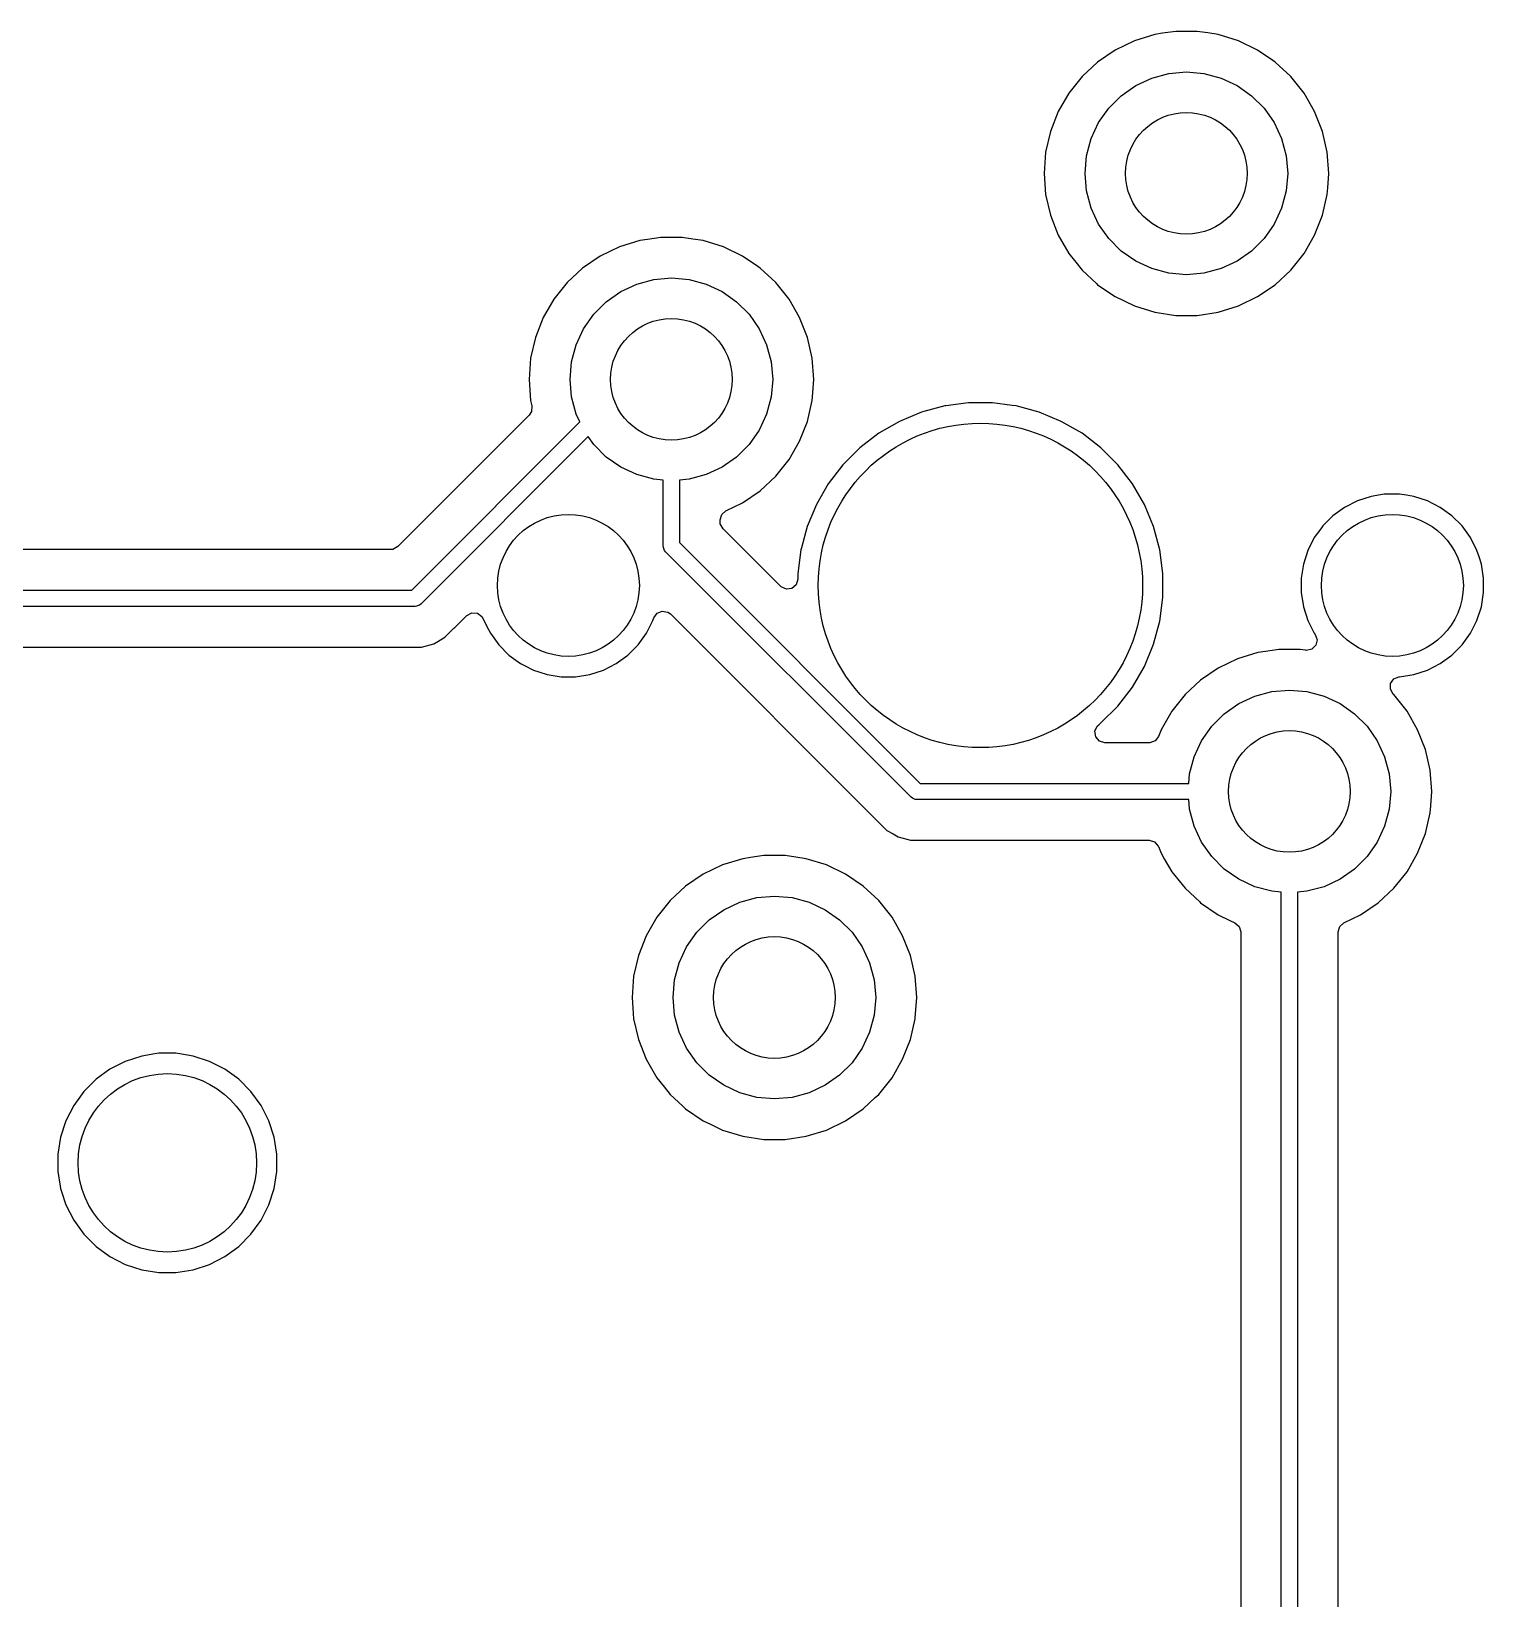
# Model space of a CAD drawing. Extents: x 98 to 223, y -135 to -41.
# Drawn here: x 171.5 to 189.4, y -108.06 to -88.74 of the extents above; entities that cross this region are included whole.
import ezdxf

# ---------------------------------------------------------------- set-up
doc = ezdxf.new("R2010")
doc.units = 0
doc.layers.add('BLACK', color=7, linetype='CONTINUOUS')

msp = doc.modelspace()

# ---------------------------------------------------------------- linework, layer by layer
at = {"layer": 'BLACK', "linetype": 'CONTINUOUS'}
for p, q in [((185.096173, -88.853438), (184.859803, -88.967267)), ((185.346876, -88.776106), (185.096173, -88.853438)), ((185.346882, -88.776105), (185.346876, -88.776106)), ((185.346885, -88.776104), (185.346882, -88.776105)), ((185.444747, -88.761353), (185.346885, -88.776104)), ((185.606312, -88.737), (185.444747, -88.761353)), ((185.606318, -88.737), (185.606312, -88.737)), ((185.868682, -88.737), (185.606318, -88.737)), ((185.868687, -88.737), (185.868682, -88.737)), ((186.003323, -88.757294), (185.868687, -88.737)), ((186.128115, -88.776104), (186.003323, -88.757294)), ((186.128119, -88.776105), (186.128115, -88.776104)), ((186.128123, -88.776106), (186.128119, -88.776105)), ((186.378827, -88.853438), (186.128123, -88.776106)), ((186.615196, -88.967267), (186.378825, -88.853438)), ((186.378825, -88.853438), (186.378827, -88.853438)), ((184.859802, -88.967268), (184.64302, -89.115067)), ((184.859803, -88.967267), (184.859802, -88.967268)), ((186.615197, -88.967268), (186.615196, -88.967267)), ((186.6152, -88.96727), (186.615197, -88.967268)), ((186.615204, -88.967272), (186.6152, -88.96727)), ((186.802703, -89.095107), (186.615204, -88.967272)), ((184.64302, -89.115067), (184.450698, -89.293514)), ((185.309975, -89.312884), (185.52044, -89.25649)), ((185.52044, -89.25649), (185.7375, -89.2375)), ((185.7375, -89.2375), (185.95456, -89.25649)), ((185.95456, -89.25649), (186.165025, -89.312884)), ((186.831979, -89.115067), (186.802703, -89.095107)), ((187.024301, -89.293514), (186.831979, -89.115067)), ((184.450698, -89.293514), (184.287114, -89.498643)), ((184.934015, -89.529944), (185.1125, -89.404968)), ((185.1125, -89.404968), (185.309975, -89.312884)), ((186.165025, -89.312884), (186.3625, -89.404968)), ((186.3625, -89.404968), (186.540985, -89.529944)), ((187.024304, -89.293518), (187.024301, -89.293514)), ((187.024305, -89.293519), (187.024304, -89.293518)), ((187.187886, -89.498643), (187.024305, -89.293519)), ((184.287114, -89.498643), (184.155932, -89.725856)), ((184.779944, -89.684015), (184.934015, -89.529944)), ((186.540985, -89.529944), (186.695056, -89.684015)), ((187.319068, -89.725857), (187.187886, -89.498643)), ((184.155932, -89.725856), (184.060082, -89.970078)), ((184.654968, -89.8625), (184.779944, -89.684015)), ((186.695056, -89.684015), (186.820032, -89.8625)), ((187.41492, -89.970084), (187.319068, -89.725857)), ((184.060076, -89.970097), (184.001697, -90.225874)), ((184.060082, -89.970078), (184.060076, -89.970097)), ((184.562884, -90.059975), (184.654968, -89.8625)), ((186.820032, -89.8625), (186.912116, -90.059975)), ((187.473302, -90.22587), (187.41492, -89.970084)), ((184.001696, -90.225879), (183.982092, -90.487495)), ((184.001697, -90.225874), (184.001696, -90.225879)), ((184.50649, -90.27044), (184.562884, -90.059975)), ((186.912116, -90.059975), (186.96851, -90.27044)), ((187.473302, -90.225874), (187.473302, -90.22587)), ((187.473303, -90.225879), (187.473302, -90.225874)), ((187.492908, -90.487495), (187.473303, -90.225879)), ((184.4875, -90.4875), (184.50649, -90.27044)), ((186.96851, -90.27044), (186.9875, -90.4875)), ((183.982092, -90.487495), (183.982092, -90.487504)), ((183.982092, -90.487504), (184.001696, -90.74912)), ((184.50649, -90.70456), (184.4875, -90.4875)), ((186.9875, -90.4875), (186.96851, -90.70456)), ((187.479596, -90.665145), (187.492908, -90.487504)), ((187.492908, -90.487504), (187.492908, -90.487495)), ((184.001696, -90.74912), (184.001697, -90.749125)), ((184.001697, -90.749125), (184.060076, -91.004902)), ((184.562884, -90.915025), (184.50649, -90.70456)), ((186.96851, -90.70456), (186.912116, -90.915025)), ((187.41492, -91.004916), (187.473302, -90.74913)), ((187.473302, -90.74913), (187.479596, -90.665145)), ((184.654968, -91.1125), (184.562884, -90.915025)), ((186.912116, -90.915025), (186.820032, -91.1125)), ((184.060076, -91.004902), (184.060078, -91.004911)), ((184.060078, -91.004911), (184.06008, -91.004916)), ((184.06008, -91.004916), (184.155932, -91.249143)), ((184.779944, -91.290985), (184.654968, -91.1125)), ((186.820032, -91.1125), (186.695056, -91.290985)), ((187.319068, -91.249143), (187.41492, -91.004916)), ((178.996876, -91.316106), (178.746173, -91.393438)), ((178.996882, -91.316105), (178.996876, -91.316106)), ((178.996885, -91.316104), (178.996882, -91.316105)), ((179.094747, -91.301353), (178.996885, -91.316104)), ((179.256312, -91.277), (179.094747, -91.301353)), ((179.256318, -91.277), (179.256312, -91.277)), ((179.518682, -91.277), (179.256318, -91.277)), ((179.518687, -91.277), (179.518682, -91.277)), ((179.653323, -91.297294), (179.518687, -91.277)), ((179.778115, -91.316104), (179.653323, -91.297294)), ((179.778119, -91.316105), (179.778115, -91.316104)), ((179.778123, -91.316106), (179.778119, -91.316105)), ((180.028827, -91.393438), (179.778123, -91.316106)), ((184.155932, -91.249143), (184.287114, -91.476357)), ((184.934015, -91.445056), (184.779944, -91.290985)), ((186.695056, -91.290985), (186.540985, -91.445056)), ((187.187886, -91.476357), (187.319068, -91.249143)), ((178.509802, -91.507268), (178.29302, -91.655067)), ((178.509803, -91.507267), (178.509802, -91.507268)), ((178.746173, -91.393438), (178.509803, -91.507267)), ((180.265196, -91.507267), (180.028825, -91.393438)), ((180.028825, -91.393438), (180.028827, -91.393438)), ((180.265197, -91.507268), (180.265196, -91.507267)), ((180.2652, -91.50727), (180.265197, -91.507268)), ((180.265204, -91.507272), (180.2652, -91.50727)), ((180.452703, -91.635107), (180.265204, -91.507272)), ((184.287114, -91.476357), (184.372905, -91.583935)), ((185.1125, -91.570032), (184.934015, -91.445056)), ((185.309975, -91.662116), (185.1125, -91.570032)), ((186.3625, -91.570032), (186.165025, -91.662116)), ((186.540985, -91.445056), (186.3625, -91.570032)), ((187.024305, -91.681481), (187.187886, -91.476357)), ((178.29302, -91.655067), (178.100698, -91.833514)), ((180.481979, -91.655067), (180.452703, -91.635107)), ((180.674301, -91.833514), (180.481979, -91.655067)), ((184.372905, -91.583935), (184.450698, -91.681485)), ((184.450698, -91.681485), (184.627969, -91.845967)), ((185.52044, -91.71851), (185.309975, -91.662116)), ((185.7375, -91.7375), (185.52044, -91.71851)), ((185.95456, -91.71851), (185.7375, -91.7375)), ((186.165025, -91.662116), (185.95456, -91.71851)), ((186.831979, -91.859933), (187.024305, -91.681481)), ((178.100698, -91.833514), (177.937114, -92.038643)), ((178.584015, -92.069944), (178.7625, -91.944968)), ((178.7625, -91.944968), (178.959975, -91.852884)), ((178.959975, -91.852884), (179.17044, -91.79649)), ((179.17044, -91.79649), (179.3875, -91.7775)), ((179.3875, -91.7775), (179.60456, -91.79649)), ((179.60456, -91.79649), (179.815025, -91.852884)), ((179.815025, -91.852884), (180.0125, -91.944968)), ((180.0125, -91.944968), (180.190985, -92.069944)), ((180.674304, -91.833518), (180.674301, -91.833514)), ((180.674305, -91.833519), (180.674304, -91.833518)), ((180.837886, -92.038643), (180.674305, -91.833519)), ((184.627969, -91.845967), (184.643021, -91.859933)), ((184.643021, -91.859933), (184.859796, -92.007728)), ((186.615204, -92.007728), (186.831979, -91.859933)), ((177.937114, -92.038643), (177.805932, -92.265856)), ((178.429944, -92.224015), (178.584015, -92.069944)), ((180.190985, -92.069944), (180.345056, -92.224015)), ((180.969068, -92.265857), (180.837886, -92.038643)), ((184.859796, -92.007728), (184.859801, -92.00773)), ((184.859801, -92.00773), (184.859802, -92.007731)), ((184.859802, -92.007731), (184.859803, -92.007732)), ((184.859803, -92.007732), (184.968618, -92.060134)), ((184.968618, -92.060134), (185.096173, -92.121561)), ((185.096173, -92.121561), (185.096174, -92.121561)), ((185.096174, -92.121561), (185.096177, -92.121563)), ((185.096177, -92.121563), (185.346885, -92.198896)), ((186.128115, -92.198896), (186.378823, -92.121563)), ((186.378823, -92.121563), (186.615204, -92.007728)), ((177.805932, -92.265856), (177.710082, -92.510078)), ((178.304968, -92.4025), (178.429944, -92.224015)), ((180.345056, -92.224015), (180.470032, -92.4025)), ((181.06492, -92.510084), (180.969068, -92.265857)), ((185.346885, -92.198896), (185.606318, -92.238)), ((185.606318, -92.238), (185.868682, -92.238)), ((185.868682, -92.238), (186.128115, -92.198896)), ((177.710076, -92.510097), (177.651697, -92.765874)), ((177.710082, -92.510078), (177.710076, -92.510097)), ((178.212884, -92.599975), (178.304968, -92.4025)), ((180.470032, -92.4025), (180.562116, -92.599975)), ((181.123302, -92.76587), (181.06492, -92.510084)), ((178.15649, -92.81044), (178.212884, -92.599975)), ((180.562116, -92.599975), (180.61851, -92.81044)), ((177.651696, -92.765879), (177.632092, -93.027495)), ((177.651697, -92.765874), (177.651696, -92.765879)), ((178.1375, -93.0275), (178.15649, -92.81044)), ((180.61851, -92.81044), (180.6375, -93.0275)), ((181.123302, -92.765874), (181.123302, -92.76587)), ((181.123303, -92.765879), (181.123302, -92.765874)), ((181.142908, -93.027495), (181.123303, -92.765879)), ((177.632092, -93.027495), (177.632092, -93.027504)), ((177.632092, -93.027504), (177.651696, -93.28912)), ((178.15649, -93.24456), (178.1375, -93.0275)), ((180.6375, -93.0275), (180.61851, -93.24456)), ((181.126825, -93.24212), (181.142908, -93.027504)), ((181.142908, -93.027504), (181.142908, -93.027495)), ((177.651696, -93.28912), (177.651697, -93.289125)), ((177.651697, -93.289125), (177.66665, -93.354638)), ((178.212884, -93.455025), (178.15649, -93.24456)), ((180.61851, -93.24456), (180.562116, -93.455025)), ((181.06492, -93.544916), (181.123302, -93.28913)), ((181.123302, -93.28913), (181.126825, -93.24212)), ((183.049986, -93.317), (182.771585, -93.353653)), ((183.049994, -93.317), (183.049986, -93.317)), ((183.345006, -93.317), (183.049994, -93.317)), ((183.345013, -93.317), (183.345006, -93.317)), ((183.588613, -93.349071), (183.345013, -93.317)), ((177.63344, -93.469911), (176.013922, -95.089431)), ((177.662377, -93.424376), (177.63344, -93.469911)), ((177.66665, -93.354638), (177.662377, -93.424376)), ((178.258441, -93.552724), (178.212884, -93.455025)), ((180.562116, -93.455025), (180.470032, -93.6525)), ((182.472538, -93.431864), (182.199999, -93.544754)), ((182.472548, -93.431861), (182.472538, -93.431864)), ((182.500483, -93.424376), (182.472548, -93.431861)), ((182.757507, -93.355507), (182.500483, -93.424376)), ((182.771585, -93.353653), (182.757507, -93.355507)), ((183.637493, -93.355507), (183.588613, -93.349071)), ((183.922452, -93.431861), (183.637493, -93.355507)), ((183.922454, -93.431862), (183.922452, -93.431861)), ((183.922461, -93.431864), (183.922454, -93.431862)), ((184.195, -93.544754), (183.922461, -93.431864)), ((176.184916, -95.62625), (178.258441, -93.552724)), ((180.470032, -93.6525), (180.345056, -93.830985)), ((180.969068, -93.789143), (181.06492, -93.544916)), ((181.944506, -93.692261), (181.710459, -93.871852)), ((182.199989, -93.544758), (181.944506, -93.692261)), ((182.199999, -93.544754), (182.199989, -93.544758)), ((184.19501, -93.544758), (184.195, -93.544754)), ((184.450493, -93.692261), (184.19501, -93.544758)), ((184.68454, -93.871852), (184.450493, -93.692261)), ((178.3612, -93.732809), (176.297049, -95.796961)), ((178.429944, -93.830985), (178.3612, -93.732809)), ((178.584015, -93.985056), (178.429944, -93.830985)), ((180.345056, -93.830985), (180.190985, -93.985056)), ((180.837886, -94.016357), (180.969068, -93.789143)), ((181.710452, -93.871858), (181.501858, -94.080452)), ((181.710459, -93.871852), (181.710452, -93.871858)), ((184.684547, -93.871858), (184.68454, -93.871852)), ((184.893141, -94.080452), (184.684547, -93.871858)), ((178.7625, -94.110032), (178.584015, -93.985056)), ((180.190985, -93.985056), (180.0125, -94.110032)), ((180.674305, -94.221481), (180.837886, -94.016357)), ((181.501852, -94.080459), (181.322261, -94.314506)), ((181.501858, -94.080452), (181.501852, -94.080459)), ((184.893147, -94.080459), (184.893141, -94.080452)), ((185.072738, -94.314506), (184.893147, -94.080459)), ((178.959975, -94.202116), (178.7625, -94.110032)), ((179.17044, -94.25851), (178.959975, -94.202116)), ((179.2875, -94.268751), (179.17044, -94.25851)), ((179.2875, -95.080902), (179.2875, -94.268751)), ((179.60456, -94.25851), (179.4875, -94.268751)), ((179.4875, -94.268751), (179.4875, -95.03948)), ((179.815025, -94.202116), (179.60456, -94.25851)), ((180.0125, -94.110032), (179.815025, -94.202116)), ((180.481979, -94.399933), (180.674305, -94.221481)), ((180.265204, -94.547728), (180.481979, -94.399933)), ((181.322261, -94.314506), (181.174758, -94.569989)), ((185.207388, -94.547728), (185.072738, -94.314506)), ((188.013943, -94.469714), (187.84546, -94.524456)), ((188.175871, -94.444067), (188.013943, -94.469714)), ((188.188921, -94.442), (188.175871, -94.444067)), ((188.366079, -94.442), (188.188921, -94.442)), ((188.453567, -94.455857), (188.366079, -94.442)), ((188.541056, -94.469714), (188.453567, -94.455857)), ((188.709539, -94.524456), (188.541056, -94.469714)), ((180.007685, -94.692097), (180.058198, -94.647416)), ((180.058198, -94.647416), (180.265204, -94.547728)), ((181.174754, -94.569999), (181.061864, -94.842538)), ((181.174758, -94.569989), (181.174754, -94.569999)), ((185.220243, -94.569993), (185.207388, -94.547728)), ((185.333139, -94.842548), (185.220243, -94.569993)), ((187.629072, -94.647416), (187.544286, -94.709017)), ((187.687609, -94.604886), (187.629072, -94.647416)), ((187.845457, -94.524457), (187.687609, -94.604886)), ((187.84546, -94.524456), (187.845457, -94.524457)), ((188.709542, -94.524457), (188.709539, -94.524456)), ((188.86739, -94.604886), (188.709542, -94.524457)), ((189.010714, -94.709017), (188.86739, -94.604886)), ((179.988, -94.759136), (180.007685, -94.692097)), ((179.988, -94.780805), (179.988, -94.759136)), ((179.990834, -94.807163), (179.988, -94.780805)), ((180.024319, -94.868486), (179.990834, -94.807163)), ((181.061861, -94.842548), (180.991253, -95.106065)), ((181.061864, -94.842538), (181.061861, -94.842548)), ((185.409493, -95.127507), (185.333139, -94.842548)), ((187.419017, -94.834286), (187.394169, -94.868486)), ((187.419019, -94.834284), (187.419017, -94.834286)), ((187.544283, -94.709019), (187.419019, -94.834283)), ((187.419019, -94.834283), (187.419019, -94.834284)), ((187.544284, -94.709019), (187.544283, -94.709019)), ((187.544286, -94.709017), (187.544284, -94.709019)), ((189.135983, -94.834286), (189.010714, -94.709017)), ((189.240113, -94.977609), (189.135983, -94.834286)), ((179.4875, -95.03948), (182.45552, -98.0075)), ((180.735319, -95.579486), (180.024319, -94.868486)), ((187.314886, -94.977609), (187.234457, -95.135457)), ((187.394169, -94.868486), (187.314886, -94.977609)), ((189.320542, -95.135457), (189.240113, -94.977609)), ((175.926241, -95.12575), (169.686853, -95.12575)), ((175.952599, -95.122916), (175.926241, -95.12575)), ((176.013922, -95.089431), (175.952599, -95.122916)), ((179.289421, -95.100411), (179.2875, -95.080902)), ((179.304353, -95.136459), (179.289421, -95.100411)), ((179.316789, -95.151613), (179.304353, -95.136459)), ((182.343387, -98.178211), (179.316789, -95.151613)), ((180.985506, -95.127515), (180.947, -95.419986)), ((180.985508, -95.127504), (180.985506, -95.127515)), ((180.991253, -95.106065), (180.985508, -95.127504)), ((185.448, -95.419994), (185.409493, -95.127507)), ((187.234456, -95.13546), (187.179714, -95.303943)), ((187.234457, -95.135457), (187.234456, -95.13546)), ((189.320543, -95.13546), (189.320542, -95.135457)), ((189.346433, -95.215143), (189.320543, -95.13546)), ((189.375286, -95.303945), (189.346433, -95.215143)), ((180.947, -95.419986), (180.947, -95.491805)), ((185.448, -95.715006), (185.448, -95.419994)), ((187.179714, -95.303943), (187.152, -95.478921)), ((189.403, -95.478921), (189.375286, -95.303945)), ((169.198751, -95.62625), (176.184916, -95.62625)), ((180.741797, -95.585518), (180.735319, -95.579486)), ((180.805353, -95.614543), (180.741797, -95.585518)), ((180.874511, -95.604599), (180.805353, -95.614543)), ((180.927315, -95.558844), (180.874511, -95.604599)), ((180.947, -95.491805), (180.927315, -95.558844)), ((187.152, -95.478921), (187.152, -95.656078)), ((189.403, -95.656079), (189.403, -95.478921)), ((176.226338, -95.82625), (169.198751, -95.82625)), ((176.245847, -95.824329), (176.226338, -95.82625)), ((176.281895, -95.809397), (176.245847, -95.824329)), ((176.297049, -95.796961), (176.281895, -95.809397)), ((185.409493, -96.007493), (185.448, -95.715006)), ((187.152, -95.656078), (187.179714, -95.831056)), ((187.179714, -95.831056), (187.234456, -95.999539)), ((189.320542, -95.999542), (189.375286, -95.831055)), ((189.375286, -95.831055), (189.403, -95.656079)), ((176.717068, -96.084754), (176.864629, -95.937192)), ((176.864629, -95.937192), (176.92595, -95.903709)), ((176.92595, -95.903709), (176.995642, -95.908693)), ((176.995642, -95.908693), (177.051575, -95.950565)), ((177.051575, -95.950565), (177.07024, -95.98656)), ((177.07024, -95.98656), (177.074457, -95.99954)), ((177.074457, -95.99954), (177.074457, -95.999542)), ((177.074457, -95.999542), (177.131258, -96.111018)), ((179.080114, -96.15739), (179.160542, -95.999542)), ((179.160542, -95.999542), (179.164333, -95.987875)), ((179.164333, -95.987875), (179.170692, -95.968304)), ((179.170692, -95.968304), (179.210129, -95.910629)), ((179.210129, -95.910629), (179.274487, -95.88343)), ((179.274487, -95.88343), (179.343334, -95.895344)), ((179.343334, -95.895344), (179.376304, -95.918941)), ((179.376304, -95.918941), (181.929237, -98.471874)), ((185.333139, -96.292452), (185.409493, -96.007493)), ((187.234456, -95.999539), (187.234457, -95.999542)), ((187.234457, -95.999542), (187.314887, -96.157392)), ((189.240114, -96.15739), (189.320542, -95.999542)), ((176.508242, -96.256889), (176.595054, -96.20677)), ((176.595054, -96.20677), (176.706858, -96.094966)), ((176.706858, -96.094964), (176.717066, -96.084757)), ((176.706858, -96.094966), (176.706858, -96.094964)), ((176.717066, -96.084757), (176.717068, -96.084754)), ((177.131258, -96.111018), (177.154886, -96.15739)), ((177.154886, -96.15739), (177.259017, -96.300714)), ((178.975983, -96.300714), (179.080114, -96.15739)), ((187.314887, -96.157392), (187.325298, -96.171722)), ((187.325298, -96.171722), (187.348777, -96.237529)), ((189.135983, -96.300714), (189.240114, -96.15739)), ((169.686853, -96.32675), (176.139669, -96.32675)), ((176.139669, -96.32675), (176.139685, -96.326751)), ((176.139685, -96.326751), (176.147281, -96.326751)), ((176.147281, -96.326751), (176.305392, -96.326751)), ((176.305392, -96.326751), (176.305395, -96.326751)), ((176.305395, -96.326751), (176.458123, -96.285827)), ((176.458123, -96.285827), (176.508242, -96.256889)), ((177.259017, -96.300714), (177.384286, -96.425983)), ((178.850714, -96.425983), (178.975983, -96.300714)), ((185.220243, -96.565007), (185.333139, -96.292452)), ((186.616876, -96.396106), (186.366173, -96.473438)), ((186.616882, -96.396105), (186.616876, -96.396106)), ((186.616885, -96.396104), (186.616882, -96.396105)), ((186.714747, -96.381353), (186.616885, -96.396104)), ((186.876312, -96.357), (186.714747, -96.381353)), ((186.876318, -96.357), (186.876312, -96.357)), ((187.138682, -96.357), (186.876318, -96.357)), ((187.138689, -96.357), (187.138682, -96.357)), ((187.206498, -96.367221), (187.138689, -96.357)), ((187.214366, -96.368151), (187.206498, -96.367221)), ((187.282844, -96.354276), (187.214366, -96.368151)), ((187.332951, -96.305582), (187.282844, -96.354276)), ((187.348777, -96.237529), (187.332951, -96.305582)), ((189.010714, -96.425983), (189.135983, -96.300714)), ((177.384286, -96.425983), (177.52761, -96.530114)), ((177.52761, -96.530114), (177.576165, -96.554854)), ((177.576165, -96.554854), (177.685457, -96.610542)), ((178.549542, -96.610542), (178.70739, -96.530114)), ((178.70739, -96.530114), (178.850714, -96.425983)), ((185.072738, -96.820494), (185.220243, -96.565007)), ((186.129802, -96.587268), (185.91302, -96.735067)), ((186.129803, -96.587267), (186.129802, -96.587268)), ((186.366173, -96.473438), (186.129803, -96.587267)), ((188.709542, -96.610542), (188.86739, -96.530114)), ((188.86739, -96.530114), (189.010714, -96.425983)), ((177.685457, -96.610542), (177.68546, -96.610543)), ((177.68546, -96.610543), (177.752075, -96.632187)), ((177.752075, -96.632187), (177.853945, -96.665286)), ((177.853945, -96.665286), (178.028921, -96.693)), ((178.028921, -96.693), (178.028922, -96.693)), ((178.028922, -96.693), (178.206078, -96.693)), ((178.206078, -96.693), (178.206079, -96.693)), ((178.206079, -96.693), (178.381055, -96.665286)), ((178.381055, -96.665286), (178.549542, -96.610542)), ((185.91302, -96.735067), (185.720698, -96.913514)), ((188.252366, -96.847754), (188.254739, -96.777925)), ((188.254739, -96.777925), (188.294488, -96.720464)), ((188.294488, -96.720464), (188.358993, -96.693615)), ((188.358993, -96.693615), (188.362727, -96.693264)), ((188.362727, -96.693264), (188.366076, -96.693)), ((188.366076, -96.693), (188.366079, -96.693)), ((188.366079, -96.693), (188.541055, -96.665286)), ((188.541055, -96.665286), (188.709542, -96.610542)), ((184.893146, -97.054542), (185.072738, -96.820494)), ((185.720698, -96.913514), (185.557114, -97.118643)), ((186.3825, -97.024968), (186.579975, -96.932884)), ((186.579975, -96.932884), (186.79044, -96.87649)), ((186.79044, -96.87649), (187.0075, -96.8575)), ((187.0075, -96.8575), (187.22456, -96.87649)), ((187.22456, -96.87649), (187.435025, -96.932884)), ((187.435025, -96.932884), (187.6325, -97.024968)), ((188.288122, -96.907781), (188.252366, -96.847754)), ((188.294298, -96.913511), (188.288122, -96.907781)), ((188.294299, -96.913512), (188.294298, -96.913511)), ((188.294303, -96.913517), (188.294299, -96.913512)), ((188.294305, -96.913519), (188.294303, -96.913517)), ((188.457886, -97.118643), (188.294305, -96.913519)), ((184.684542, -97.263146), (184.893146, -97.054542)), ((185.557114, -97.118643), (185.425935, -97.34585)), ((186.049944, -97.304015), (186.204015, -97.149944)), ((186.204015, -97.149944), (186.3825, -97.024968)), ((187.6325, -97.024968), (187.810985, -97.149944)), ((187.810985, -97.149944), (187.965056, -97.304015)), ((188.589068, -97.345857), (188.457886, -97.118643)), ((184.6093, -97.365353), (184.638325, -97.301797)), ((184.619244, -97.434511), (184.6093, -97.365353)), ((184.638325, -97.301797), (184.656552, -97.284624)), ((184.656552, -97.284624), (184.669179, -97.274934)), ((184.669179, -97.274934), (184.684542, -97.263146)), ((185.425932, -97.345857), (185.393573, -97.428305)), ((185.425935, -97.34585), (185.425932, -97.345855)), ((185.425932, -97.345855), (185.425932, -97.345857)), ((185.924968, -97.4825), (186.049944, -97.304015)), ((187.965056, -97.304015), (188.090032, -97.4825)), ((188.68492, -97.590084), (188.589068, -97.345857)), ((184.664999, -97.487315), (184.619244, -97.434511)), ((184.732038, -97.507), (184.664999, -97.487315)), ((185.278147, -97.507), (184.732038, -97.507)), ((185.28489, -97.506817), (185.278147, -97.507)), ((185.35076, -97.483516), (185.28489, -97.506817)), ((185.393573, -97.428305), (185.35076, -97.483516)), ((185.832884, -97.679975), (185.924968, -97.4825)), ((188.090032, -97.4825), (188.182116, -97.679975)), ((185.77649, -97.89044), (185.832884, -97.679975)), ((188.182116, -97.679975), (188.23851, -97.89044)), ((188.743302, -97.84587), (188.68492, -97.590084)), ((185.766249, -98.0075), (185.77649, -97.89044)), ((188.23851, -97.89044), (188.2575, -98.1075)), ((188.743302, -97.845874), (188.743302, -97.84587)), ((188.743303, -97.845879), (188.743302, -97.845874)), ((188.762908, -98.107495), (188.743303, -97.845879)), ((182.45552, -98.0075), (185.766249, -98.0075)), ((188.2575, -98.1075), (188.23851, -98.32456)), ((188.749596, -98.285145), (188.762908, -98.107504)), ((188.762908, -98.107504), (188.762908, -98.107495)), ((182.358541, -98.190647), (182.343387, -98.178211)), ((182.394589, -98.205579), (182.358541, -98.190647)), ((182.414098, -98.2075), (182.394589, -98.205579)), ((185.766249, -98.2075), (182.414098, -98.2075)), ((185.77649, -98.32456), (185.766249, -98.2075)), ((185.832884, -98.535025), (185.77649, -98.32456)), ((188.23851, -98.32456), (188.182116, -98.535025)), ((188.743302, -98.36913), (188.749596, -98.285145)), ((181.929237, -98.471874), (181.929247, -98.471885)), ((181.929247, -98.471885), (181.933577, -98.476215)), ((181.933577, -98.476215), (181.933578, -98.476216)), ((181.933578, -98.476216), (182.045382, -98.58802)), ((185.924968, -98.7325), (185.832884, -98.535025)), ((188.182116, -98.535025), (188.090032, -98.7325)), ((188.68492, -98.624916), (188.743302, -98.36913)), ((182.045382, -98.58802), (182.120552, -98.631419)), ((182.120552, -98.631419), (182.182313, -98.667077)), ((182.182313, -98.667077), (182.335041, -98.708001)), ((182.335041, -98.708001), (182.335044, -98.708001)), ((182.335044, -98.708001), (182.500751, -98.708001)), ((182.500751, -98.708001), (182.500767, -98.708)), ((182.500767, -98.708), (185.278147, -98.708)), ((185.278147, -98.708), (185.345186, -98.727685)), ((185.345186, -98.727685), (185.390941, -98.780489)), ((188.589068, -98.869143), (188.68492, -98.624916)), ((180.364747, -98.921353), (180.266885, -98.936104)), ((180.526312, -98.897), (180.364747, -98.921353)), ((180.526318, -98.897), (180.526312, -98.897)), ((180.788682, -98.897), (180.526318, -98.897)), ((180.788687, -98.897), (180.788682, -98.897)), ((180.923323, -98.917294), (180.788687, -98.897)), ((181.048115, -98.936104), (180.923323, -98.917294)), ((185.390941, -98.780489), (185.393558, -98.786657)), ((185.393558, -98.786657), (185.425932, -98.869143)), ((185.425932, -98.869143), (185.425934, -98.869146)), ((185.425934, -98.869146), (185.425935, -98.869149)), ((185.425935, -98.869149), (185.464593, -98.936106)), ((186.049944, -98.910985), (185.924968, -98.7325)), ((186.204015, -99.065056), (186.049944, -98.910985)), ((187.965056, -98.910985), (187.810985, -99.065056)), ((188.090032, -98.7325), (187.965056, -98.910985)), ((188.457886, -99.096357), (188.589068, -98.869143)), ((180.016173, -99.013438), (179.779803, -99.127267)), ((180.266876, -98.936106), (180.016173, -99.013438)), ((180.266882, -98.936105), (180.266876, -98.936106)), ((180.266885, -98.936104), (180.266882, -98.936105)), ((181.048119, -98.936105), (181.048115, -98.936104)), ((181.048123, -98.936106), (181.048119, -98.936105)), ((181.298827, -99.013438), (181.048123, -98.936106)), ((181.535196, -99.127267), (181.298825, -99.013438)), ((181.298825, -99.013438), (181.298827, -99.013438)), ((185.464593, -98.936106), (185.557114, -99.096357)), ((185.557114, -99.096357), (185.683712, -99.255106)), ((186.3825, -99.190032), (186.204015, -99.065056)), ((187.810985, -99.065056), (187.6325, -99.190032)), ((188.294305, -99.301481), (188.457886, -99.096357)), ((179.56302, -99.275067), (179.370698, -99.453514)), ((179.779802, -99.127268), (179.56302, -99.275067)), ((179.779803, -99.127267), (179.779802, -99.127268)), ((181.535197, -99.127268), (181.535196, -99.127267)), ((181.5352, -99.12727), (181.535197, -99.127268)), ((181.535204, -99.127272), (181.5352, -99.12727)), ((181.751979, -99.275067), (181.535204, -99.127272)), ((181.944301, -99.453514), (181.751979, -99.275067)), ((185.683712, -99.255106), (185.720698, -99.301485)), ((185.720698, -99.301485), (185.902253, -99.469941)), ((186.579975, -99.282116), (186.3825, -99.190032)), ((186.79044, -99.33851), (186.579975, -99.282116)), ((187.435025, -99.282116), (187.22456, -99.33851)), ((187.6325, -99.190032), (187.435025, -99.282116)), ((188.101979, -99.479933), (188.294305, -99.301481)), ((179.370698, -99.453514), (179.207114, -99.658643)), ((180.0325, -99.564968), (180.229975, -99.472884)), ((180.229975, -99.472884), (180.44044, -99.41649)), ((180.44044, -99.41649), (180.6575, -99.3975)), ((180.6575, -99.3975), (180.87456, -99.41649)), ((180.87456, -99.41649), (181.085025, -99.472884)), ((181.085025, -99.472884), (181.2825, -99.564968)), ((181.944304, -99.453518), (181.944301, -99.453514)), ((181.944305, -99.453519), (181.944304, -99.453518)), ((182.107886, -99.658643), (181.944305, -99.453519)), ((185.902253, -99.469941), (185.913021, -99.479933)), ((185.913021, -99.479933), (186.129796, -99.627728)), ((186.9075, -99.348751), (186.79044, -99.33851)), ((186.9075, -109.575453), (186.9075, -99.348751)), ((187.22456, -99.33851), (187.1075, -99.348751)), ((187.1075, -99.348751), (187.1075, -109.616875)), ((187.885204, -99.627728), (188.101979, -99.479933)), ((179.207114, -99.658643), (179.075932, -99.885856)), ((179.699944, -99.844015), (179.854015, -99.689944)), ((179.854015, -99.689944), (180.0325, -99.564968)), ((181.2825, -99.564968), (181.460985, -99.689944)), ((181.460985, -99.689944), (181.615056, -99.844015)), ((182.239068, -99.885857), (182.107886, -99.658643)), ((186.129796, -99.627728), (186.129801, -99.62773)), ((186.129801, -99.62773), (186.129802, -99.627731)), ((186.129802, -99.627731), (186.129803, -99.627732)), ((186.129803, -99.627732), (186.273801, -99.697077)), ((186.273801, -99.697077), (186.336801, -99.727416)), ((187.678198, -99.727416), (187.885204, -99.627728)), ((179.075932, -99.885856), (178.980082, -100.130078)), ((179.574968, -100.0225), (179.699944, -99.844015)), ((181.615056, -99.844015), (181.740032, -100.0225)), ((182.33492, -100.130084), (182.239068, -99.885857)), ((186.336801, -99.727416), (186.388661, -99.774238)), ((186.388661, -99.774238), (186.407, -99.839136)), ((186.407, -99.839136), (186.407, -109.316777)), ((187.608, -99.839136), (187.627685, -99.772097)), ((187.608, -106.979963), (187.608, -99.839136)), ((187.627685, -99.772097), (187.678198, -99.727416)), ((179.482884, -100.219975), (179.574968, -100.0225)), ((181.740032, -100.0225), (181.832116, -100.219975)), ((178.980076, -100.130097), (178.921697, -100.385874)), ((178.980082, -100.130078), (178.980076, -100.130097)), ((179.42649, -100.43044), (179.482884, -100.219975)), ((181.832116, -100.219975), (181.88851, -100.43044)), ((182.393302, -100.38587), (182.33492, -100.130084)), ((178.921696, -100.385879), (178.902092, -100.647495)), ((178.921697, -100.385874), (178.921696, -100.385879)), ((179.4075, -100.6475), (179.42649, -100.43044)), ((181.88851, -100.43044), (181.9075, -100.6475)), ((182.393302, -100.385874), (182.393302, -100.38587)), ((182.393303, -100.385879), (182.393302, -100.385874)), ((182.412908, -100.647495), (182.393303, -100.385879)), ((178.902092, -100.647495), (178.902092, -100.647504)), ((178.902092, -100.647504), (178.921696, -100.90912)), ((179.42649, -100.86456), (179.4075, -100.6475)), ((181.9075, -100.6475), (181.88851, -100.86456)), ((182.394152, -100.897784), (182.412908, -100.647504)), ((182.412908, -100.647504), (182.412908, -100.647495)), ((178.921696, -100.90912), (178.921697, -100.909125)), ((178.921697, -100.909125), (178.980076, -101.164902)), ((179.482884, -101.075025), (179.42649, -100.86456)), ((181.88851, -100.86456), (181.832116, -101.075025)), ((182.33492, -101.164916), (182.393302, -100.90913)), ((182.393302, -100.90913), (182.394152, -100.897784)), ((178.980076, -101.164902), (178.980078, -101.164911)), ((178.980078, -101.164911), (178.98008, -101.164916)), ((178.98008, -101.164916), (179.075932, -101.409143)), ((179.574968, -101.2725), (179.482884, -101.075025)), ((181.832116, -101.075025), (181.740032, -101.2725)), ((182.239068, -101.409143), (182.33492, -101.164916)), ((172.654085, -101.434694), (172.464679, -101.531201)), ((172.85626, -101.369003), (172.654085, -101.434694)), ((173.017542, -101.343458), (172.85626, -101.369003)), ((173.066213, -101.33575), (173.017542, -101.343458)), ((173.278787, -101.33575), (173.066213, -101.33575)), ((173.327457, -101.343458), (173.278787, -101.33575)), ((173.48874, -101.369003), (173.327457, -101.343458)), ((173.488741, -101.369003), (173.48874, -101.369003)), ((173.488743, -101.369004), (173.488741, -101.369003)), ((173.690912, -101.434693), (173.488743, -101.369004)), ((173.690913, -101.434693), (173.690912, -101.434693)), ((173.690914, -101.434694), (173.690913, -101.434693)), ((173.88032, -101.531201), (173.690914, -101.434694)), ((179.075932, -101.409143), (179.207114, -101.636357)), ((179.699944, -101.450985), (179.574968, -101.2725)), ((181.740032, -101.2725), (181.615056, -101.450985)), ((182.107886, -101.636357), (182.239068, -101.409143)), ((172.464679, -101.531201), (172.292713, -101.65614)), ((174.052286, -101.65614), (173.88032, -101.531201)), ((179.854015, -101.605056), (179.699944, -101.450985)), ((180.0325, -101.730032), (179.854015, -101.605056)), ((181.460985, -101.605056), (181.2825, -101.730032)), ((181.615056, -101.450985), (181.460985, -101.605056)), ((172.14239, -101.806463), (172.017451, -101.978429)), ((172.292713, -101.65614), (172.14239, -101.806463)), ((174.202609, -101.806463), (174.052286, -101.65614)), ((174.327548, -101.978429), (174.202609, -101.806463)), ((179.207114, -101.636357), (179.296654, -101.748636)), ((179.296654, -101.748636), (179.370698, -101.841485)), ((180.229975, -101.822116), (180.0325, -101.730032)), ((180.44044, -101.87851), (180.229975, -101.822116)), ((181.085025, -101.822116), (180.87456, -101.87851)), ((181.2825, -101.730032), (181.085025, -101.822116)), ((181.944305, -101.841481), (182.107886, -101.636357)), ((172.017451, -101.978429), (171.920944, -102.167835)), ((174.327549, -101.978431), (174.327548, -101.978429)), ((174.327551, -101.978434), (174.327549, -101.978431)), ((174.424057, -102.167838), (174.327551, -101.978434)), ((179.370698, -101.841485), (179.52676, -101.986288)), ((179.52676, -101.986288), (179.563021, -102.019933)), ((180.6575, -101.8975), (180.44044, -101.87851)), ((180.87456, -101.87851), (180.6575, -101.8975)), ((181.751979, -102.019933), (181.901233, -101.881445)), ((181.901233, -101.881445), (181.944301, -101.841485)), ((181.944301, -101.841483), (181.944305, -101.841481)), ((181.944301, -101.841485), (181.944301, -101.841483)), ((171.920944, -102.167835), (171.855253, -102.37001)), ((174.489746, -102.370007), (174.424057, -102.167838)), ((179.563021, -102.019933), (179.779796, -102.167728)), ((179.779796, -102.167728), (179.779801, -102.16773)), ((179.779801, -102.16773), (179.779802, -102.167731)), ((179.779802, -102.167731), (179.779803, -102.167732)), ((179.779803, -102.167732), (179.869132, -102.21075)), ((181.298823, -102.281563), (181.535204, -102.167728)), ((181.535204, -102.167728), (181.751979, -102.019933)), ((171.855253, -102.37001), (171.822, -102.579963)), ((174.523, -102.579963), (174.489746, -102.370007)), ((179.869132, -102.21075), (180.016173, -102.281561)), ((180.016173, -102.281561), (180.016174, -102.281561)), ((180.016174, -102.281561), (180.016177, -102.281563)), ((180.016177, -102.281563), (180.266885, -102.358896)), ((180.266885, -102.358896), (180.526318, -102.398)), ((180.526318, -102.398), (180.788682, -102.398)), ((180.788682, -102.398), (181.048115, -102.358896)), ((181.048115, -102.358896), (181.298823, -102.281563)), ((171.822, -102.579963), (171.822, -102.792536)), ((174.523, -102.792537), (174.523, -102.579963)), ((171.822, -102.792536), (171.850868, -102.974806)), ((171.850868, -102.974806), (171.855254, -103.002493)), ((174.489746, -103.002493), (174.523, -102.792537)), ((171.855254, -103.002493), (171.867146, -103.039094)), ((171.867146, -103.039094), (171.920944, -103.204664)), ((174.424057, -103.204662), (174.489746, -103.002493)), ((171.920944, -103.204664), (172.017451, -103.39407)), ((174.327551, -103.394066), (174.424057, -103.204662)), ((172.017451, -103.39407), (172.14239, -103.566036)), ((174.202609, -103.566036), (174.327548, -103.39407)), ((174.327547, -103.39407), (174.327551, -103.394066)), ((174.327548, -103.39407), (174.327547, -103.39407)), ((172.14239, -103.566036), (172.292713, -103.716359)), ((172.292713, -103.716359), (172.464679, -103.841298)), ((173.936957, -103.800149), (174.052286, -103.716359)), ((174.052286, -103.716359), (174.052288, -103.716356)), ((174.052288, -103.716356), (174.052292, -103.716354)), ((174.052292, -103.716354), (174.202604, -103.566042)), ((174.202604, -103.566042), (174.202606, -103.566038)), ((174.202606, -103.566038), (174.202609, -103.566036)), ((172.464679, -103.841298), (172.464681, -103.841299)), ((172.464681, -103.841299), (172.464684, -103.841301)), ((172.464684, -103.841301), (172.654088, -103.937807)), ((172.654088, -103.937807), (172.856257, -104.003496)), ((173.488743, -104.003496), (173.690912, -103.937807)), ((173.690912, -103.937807), (173.880316, -103.841301)), ((173.880316, -103.841301), (173.936957, -103.800149)), ((172.856257, -104.003496), (173.066213, -104.03675)), ((173.066213, -104.03675), (173.066214, -104.03675)), ((173.066214, -104.03675), (173.278786, -104.03675)), ((173.278786, -104.03675), (173.278787, -104.03675)), ((173.278787, -104.03675), (173.488743, -104.003496)), ((187.608, -109.260321), (187.608, -106.979963))]:
    msp.add_line(p, q, dxfattribs=at)
at = {"layer": 'BLACK'}
for centre, radius in [((185.7375, -90.4875), 0.75), ((179.3875, -93.0275), 0.75), ((183.1975, -95.5675), 2), ((178.1175, -95.5675), 0.875), ((188.2775, -95.5675), 0.875), ((187.0075, -98.1075), 0.75), ((180.6575, -100.6475), 0.75), ((173.1725, -102.68625), 1.1)]:
    msp.add_circle(centre, radius, dxfattribs=at)

doc.saveas('drawing.dxf')
